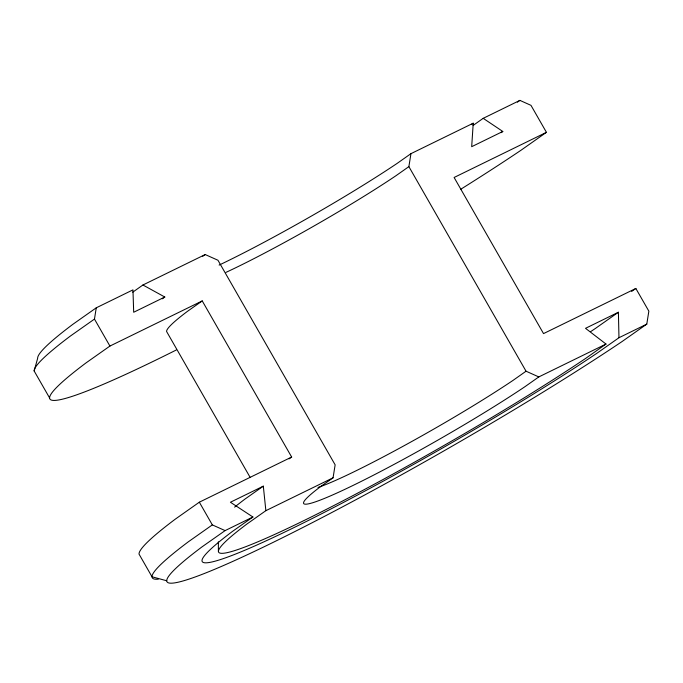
<?xml version="1.0" encoding="UTF-8"?>
<svg xmlns="http://www.w3.org/2000/svg" width="683" height="683" viewBox="0 0 683 683"><rect width="100%" height="100%" fill="white"/><g stroke="black" fill="none" stroke-linecap="round" stroke-linejoin="round"><path stroke-width="1.02" d="M219.123 265.089A149.09 11.696 -29.8 0 0 397.19 163.357L410.953 153.658L473.234 123.205L471.688 146.691L502.808 131.469L483.197 118.33L473.123 125.433M176.257 350.003A317.39 24.904 -29.8 0 1 85.913 362.98L109.92 346.059L94.467 319.081L96.26 307.82L132.954 289.874L133.689 312.251L164.808 297.028L142.926 284.999L132.733 292.187M606.017 344.053L585.527 358.498A247.118 19.389 -29.8 0 1 303.158 520.95A247.118 19.389 -29.8 0 1 246.683 524.194L265.866 510.671L263.322 486.159L230.427 502.244L252.915 517.005L232.433 531.434A266.003 20.874 -29.8 0 0 293.229 527.95A266.003 20.874 -29.8 0 0 597.181 353.077L618.969 337.726L618.405 312.242L585.519 328.327L606.017 344.053L538.81 376.922L525.048 386.621A149.09 11.696 -29.8 0 1 354.69 484.631A149.09 11.696 -29.8 0 1 320.609 486.586L333.065 477.81L335.14 464.841L217.971 260.257L205.207 254.546L142.926 284.999M538.81 376.922L526.047 371.211L408.878 166.626L410.953 153.658M252.915 517.005L225.1 530.606L201.835 546.998A306.565 24.05 -29.8 0 0 271.911 542.976A306.565 24.05 -29.8 0 0 622.213 341.44L646.784 324.126L648.85 311.158L635.847 288.465L543.531 333.603L454.11 177.478L546.434 132.331L530.981 105.344L519.891 100.384L483.197 118.33M49.603 397.958L34.15 370.971L37.667 358.225A307.99 24.161 -29.8 0 1 72.902 324.28L96.26 307.82M94.467 319.081L70.46 335.993A317.39 24.904 -29.8 0 0 34.15 370.971M202.714 256.304L205.207 254.546M162.306 298.795L164.808 297.028M289.054 458.882L291.658 457.047L202.245 300.921L187.475 311.328A182.728 14.334 -29.8 0 0 166.575 331.46L250.166 477.434M408.878 166.626L395.858 175.796A138.273 10.851 -29.8 0 1 225.996 272.363M471.492 124.426L473.234 123.205M517.338 102.185L519.891 100.384M501.117 132.656L502.808 131.469M546.434 132.331L521.12 150.166A317.39 24.904 -29.8 0 1 460.829 189.208M291.658 457.047L199.334 502.193L175.335 519.114A317.39 24.904 -29.8 0 0 139.025 554.092L152.019 576.785L166.763 580.781M263.322 486.159L245.035 499.042A234.021 18.364 -29.8 0 0 234.619 507.136M225.1 530.606L212.336 524.894L188.329 541.807A317.39 24.904 -29.8 0 0 158.319 579.175M631.63 291.436L635.847 288.465M526.047 371.211L513.027 380.388A138.273 10.851 -29.8 0 1 317.996 487.457M618.405 312.242L595.525 328.369A281.994 22.129 -29.8 0 1 590.752 331.571M109.92 346.059L202.245 300.921M618.969 337.726L646.784 324.126M265.866 510.671L333.065 477.81M199.334 502.193L212.336 524.894M218.355 541.85L218.406 551.429"/></g></svg>
